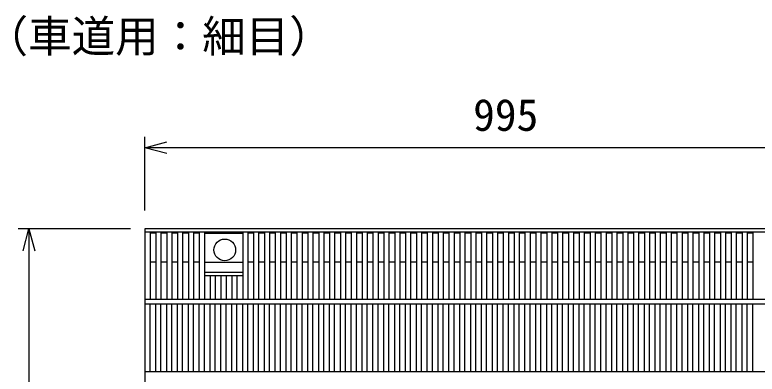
# Model space of a CAD drawing. Units: millimetres, scale not verified. Extents: x -25200 to 25200, y -8910 to 8910.
# Drawn here: x -14802 to -13778, y -4402 to -3907 of the extents above; entities that cross this region are included whole.
import ezdxf
from ezdxf.enums import TextEntityAlignment as Align

# ---------------------------------------------------------------- set-up
doc = ezdxf.new("R2010")
doc.units = ezdxf.units.MM
doc.header["$LTSCALE"] = 30
doc.layers.add('0-0_DIM', color=7, linetype='Continuous', lineweight=25)
doc.layers.add('0-2_HATCH', color=6, linetype='Continuous', lineweight=25)
doc.styles.add('ＭＳ ゴシック', font='')
doc.styles.get('ＭＳ ゴシック').set_extended_font_data('MS Gothic')

msp = doc.modelspace()

# ---------------------------------------------------------------- linework, layer by layer
at = {"layer": '0-0_DIM'}
for p, q in [((-14622.21, -4176.86), (-14622.21, -4075.27)), ((-13627.21, -4090.27), (-14622.21, -4090.27)), ((-14642.21, -4202.08), (-14797.21, -4202.08)), ((-14782.21, -4202.08), (-14782.21, -4702.08))]:
    msp.add_line(p, q, dxfattribs=at)
for points in [[(-14592.21, -4098.31), (-14622.21, -4090.27), (-14592.21, -4082.23)], [(-14790.25, -4232.08), (-14782.21, -4202.08), (-14774.17, -4232.08)]]:
    msp.add_lwpolyline(points, dxfattribs=at)
at = {"layer": '0-2_HATCH'}
for p, q in [((-13627.21, -4202.08), (-14622.21, -4202.08)), ((-14622.21, -4202.08), (-14622.21, -4702.08)), ((-13627.21, -4206.58), (-14622.21, -4206.58)), ((-14615.21, -4206.58), (-14615.21, -4299.08)), ((-14607.24, -4206.58), (-14607.24, -4299.08)), ((-14600.24, -4206.58), (-14600.24, -4299.08)), ((-14592.27, -4206.58), (-14592.27, -4299.08)), ((-14585.27, -4206.58), (-14585.27, -4299.08)), ((-14577.3, -4206.58), (-14577.3, -4299.08)), ((-14570.3, -4206.58), (-14570.3, -4299.08)), ((-14562.33, -4206.58), (-14562.33, -4299.08)), ((-14555.33, -4206.58), (-14555.33, -4299.08)), ((-14547.36, -4206.58), (-14547.36, -4299.08)), ((-14540.36, -4206.58), (-14540.36, -4299.08)), ((-14487.49, -4206.58), (-14487.49, -4299.08)), ((-14480.49, -4206.58), (-14480.49, -4299.08)), ((-14472.52, -4206.58), (-14472.52, -4299.08)), ((-14465.52, -4206.58), (-14465.52, -4299.08)), ((-14457.55, -4206.58), (-14457.55, -4299.08)), ((-14450.55, -4206.58), (-14450.55, -4299.08)), ((-14442.58, -4206.58), (-14442.58, -4299.08)), ((-14435.58, -4206.58), (-14435.58, -4299.08)), ((-14427.61, -4206.58), (-14427.61, -4299.08)), ((-14420.61, -4206.58), (-14420.61, -4299.08)), ((-14412.64, -4206.58), (-14412.64, -4299.08)), ((-14405.64, -4206.58), (-14405.64, -4299.08)), ((-14397.67, -4206.58), (-14397.67, -4299.08)), ((-14390.67, -4206.58), (-14390.67, -4299.08)), ((-14382.7, -4206.58), (-14382.7, -4299.08)), ((-14375.7, -4206.58), (-14375.7, -4299.08)), ((-14367.73, -4206.58), (-14367.73, -4299.08)), ((-14360.73, -4206.58), (-14360.73, -4299.08)), ((-14352.76, -4206.58), (-14352.76, -4299.08)), ((-14345.76, -4206.58), (-14345.76, -4299.08)), ((-14337.79, -4206.58), (-14337.79, -4299.08)), ((-14330.79, -4206.58), (-14330.79, -4299.08)), ((-14322.82, -4206.58), (-14322.82, -4299.08)), ((-14315.82, -4206.58), (-14315.82, -4299.08)), ((-14307.85, -4206.58), (-14307.85, -4299.08)), ((-14300.85, -4206.58), (-14300.85, -4299.08)), ((-14292.88, -4206.58), (-14292.88, -4299.08)), ((-14285.88, -4206.58), (-14285.88, -4299.08)), ((-14277.91, -4206.58), (-14277.91, -4299.08)), ((-14270.91, -4206.58), (-14270.91, -4299.08)), ((-14262.94, -4206.58), (-14262.94, -4299.08)), ((-14255.94, -4206.58), (-14255.94, -4299.08)), ((-14247.97, -4206.58), (-14247.97, -4299.08)), ((-14240.97, -4206.58), (-14240.97, -4299.08)), ((-14233, -4206.58), (-14233, -4299.08)), ((-14226, -4206.58), (-14226, -4299.08)), ((-14218.03, -4206.58), (-14218.03, -4299.08)), ((-14211.03, -4206.58), (-14211.03, -4299.08)), ((-14203.06, -4206.58), (-14203.06, -4299.08)), ((-14196.06, -4206.58), (-14196.06, -4299.08)), ((-14188.09, -4206.58), (-14188.09, -4299.08)), ((-14181.09, -4206.58), (-14181.09, -4299.08)), ((-14173.12, -4206.58), (-14173.12, -4299.08)), ((-14166.12, -4206.58), (-14166.12, -4299.08)), ((-14158.15, -4206.58), (-14158.15, -4299.08)), ((-14151.15, -4206.58), (-14151.15, -4299.08)), ((-14143.18, -4206.58), (-14143.18, -4299.08)), ((-14136.18, -4206.58), (-14136.18, -4299.08)), ((-14128.21, -4206.58), (-14128.21, -4299.08)), ((-14121.21, -4206.58), (-14121.21, -4299.08)), ((-14113.24, -4206.58), (-14113.24, -4299.08)), ((-14106.24, -4206.58), (-14106.24, -4299.08)), ((-14098.27, -4206.58), (-14098.27, -4299.08)), ((-14091.27, -4206.58), (-14091.27, -4299.08)), ((-14083.3, -4206.58), (-14083.3, -4299.08)), ((-14076.3, -4206.58), (-14076.3, -4299.08)), ((-14068.33, -4206.58), (-14068.33, -4299.08)), ((-14061.33, -4206.58), (-14061.33, -4299.08)), ((-14053.36, -4206.58), (-14053.36, -4299.08)), ((-14046.36, -4206.58), (-14046.36, -4299.08)), ((-14038.4, -4206.58), (-14038.4, -4299.08)), ((-14031.4, -4206.58), (-14031.4, -4299.08)), ((-14023.43, -4206.58), (-14023.43, -4299.08)), ((-14016.43, -4206.58), (-14016.43, -4299.08)), ((-14008.46, -4206.58), (-14008.46, -4299.08)), ((-14001.46, -4206.58), (-14001.46, -4299.08)), ((-13993.49, -4206.58), (-13993.49, -4299.08)), ((-13986.49, -4206.58), (-13986.49, -4299.08)), ((-13978.52, -4206.58), (-13978.52, -4299.08)), ((-13971.52, -4206.58), (-13971.52, -4299.08)), ((-13963.55, -4206.58), (-13963.55, -4299.08)), ((-13956.55, -4206.58), (-13956.55, -4299.08)), ((-13948.58, -4206.58), (-13948.58, -4299.08)), ((-13941.58, -4206.58), (-13941.58, -4299.08)), ((-13933.61, -4206.58), (-13933.61, -4299.08)), ((-13926.61, -4206.58), (-13926.61, -4299.08)), ((-13918.64, -4206.58), (-13918.64, -4299.08)), ((-13911.64, -4206.58), (-13911.64, -4299.08)), ((-13903.67, -4206.58), (-13903.67, -4299.08)), ((-13896.67, -4206.58), (-13896.67, -4299.08)), ((-13888.7, -4206.58), (-13888.7, -4299.08)), ((-13881.7, -4206.58), (-13881.7, -4299.08)), ((-13873.73, -4206.58), (-13873.73, -4299.08)), ((-13866.73, -4206.58), (-13866.73, -4299.08)), ((-13858.76, -4206.58), (-13858.76, -4299.08)), ((-13851.76, -4206.58), (-13851.76, -4299.08)), ((-13843.79, -4206.58), (-13843.79, -4299.08)), ((-13836.79, -4206.58), (-13836.79, -4299.08)), ((-13828.82, -4206.58), (-13828.82, -4299.08)), ((-13821.82, -4206.58), (-13821.82, -4299.08)), ((-13813.85, -4206.58), (-13813.85, -4299.08)), ((-13806.85, -4206.58), (-13806.85, -4299.08)), ((-13798.88, -4206.58), (-13798.88, -4299.08)), ((-13791.88, -4206.58), (-13791.88, -4299.08)), ((-13783.91, -4206.58), (-13783.91, -4299.08)), ((-14607.24, -4208.08), (-14615.21, -4208.08)), ((-14592.27, -4208.08), (-14600.24, -4208.08)), ((-14577.3, -4208.08), (-14585.27, -4208.08)), ((-14562.33, -4208.08), (-14570.3, -4208.08)), ((-14547.36, -4208.08), (-14555.33, -4208.08)), ((-14540.36, -4208.08), (-14487.49, -4208.08)), ((-14472.52, -4208.08), (-14480.49, -4208.08)), ((-14457.55, -4208.08), (-14465.52, -4208.08)), ((-14442.58, -4208.08), (-14450.55, -4208.08)), ((-14427.61, -4208.08), (-14435.58, -4208.08)), ((-14412.64, -4208.08), (-14420.61, -4208.08)), ((-14397.67, -4208.08), (-14405.64, -4208.08)), ((-14382.7, -4208.08), (-14390.67, -4208.08)), ((-14367.73, -4208.08), (-14375.7, -4208.08)), ((-14352.76, -4208.08), (-14360.73, -4208.08)), ((-14337.79, -4208.08), (-14345.76, -4208.08)), ((-14322.82, -4208.08), (-14330.79, -4208.08)), ((-14307.85, -4208.08), (-14315.82, -4208.08)), ((-14292.88, -4208.08), (-14300.85, -4208.08)), ((-14277.91, -4208.08), (-14285.88, -4208.08)), ((-14262.94, -4208.08), (-14270.91, -4208.08)), ((-14247.97, -4208.08), (-14255.94, -4208.08)), ((-14233, -4208.08), (-14240.97, -4208.08)), ((-14218.03, -4208.08), (-14226, -4208.08)), ((-14203.06, -4208.08), (-14211.03, -4208.08)), ((-14188.09, -4208.08), (-14196.06, -4208.08)), ((-14173.12, -4208.08), (-14181.09, -4208.08)), ((-14158.15, -4208.08), (-14166.12, -4208.08)), ((-14143.18, -4208.08), (-14151.15, -4208.08)), ((-14128.21, -4208.08), (-14136.18, -4208.08)), ((-14113.24, -4208.08), (-14121.21, -4208.08)), ((-14098.27, -4208.08), (-14106.24, -4208.08)), ((-14083.3, -4208.08), (-14091.27, -4208.08)), ((-14068.33, -4208.08), (-14076.3, -4208.08)), ((-14053.36, -4208.08), (-14061.33, -4208.08)), ((-14038.4, -4208.08), (-14046.36, -4208.08)), ((-14023.43, -4208.08), (-14031.4, -4208.08)), ((-14008.46, -4208.08), (-14016.43, -4208.08)), ((-13993.49, -4208.08), (-14001.46, -4208.08)), ((-13978.52, -4208.08), (-13986.49, -4208.08)), ((-13963.55, -4208.08), (-13971.52, -4208.08)), ((-13948.58, -4208.08), (-13956.55, -4208.08)), ((-13933.61, -4208.08), (-13941.58, -4208.08)), ((-13918.64, -4208.08), (-13926.61, -4208.08)), ((-13903.67, -4208.08), (-13911.64, -4208.08)), ((-13888.7, -4208.08), (-13896.67, -4208.08)), ((-13873.73, -4208.08), (-13881.7, -4208.08)), ((-13858.76, -4208.08), (-13866.73, -4208.08)), ((-13843.79, -4208.08), (-13851.76, -4208.08)), ((-13828.82, -4208.08), (-13836.79, -4208.08)), ((-13813.85, -4208.08), (-13821.82, -4208.08)), ((-13798.88, -4208.08), (-13806.85, -4208.08)), ((-13783.91, -4208.08), (-13791.88, -4208.08)), ((-14607.24, -4248.08), (-14615.21, -4248.08)), ((-14592.27, -4248.08), (-14600.24, -4248.08)), ((-14577.3, -4248.08), (-14585.27, -4248.08)), ((-14562.33, -4248.08), (-14570.3, -4248.08)), ((-14547.36, -4248.08), (-14555.33, -4248.08)), ((-14540.36, -4248.08), (-14487.49, -4248.08)), ((-14472.52, -4248.08), (-14480.49, -4248.08)), ((-14457.55, -4248.08), (-14465.52, -4248.08)), ((-14442.58, -4248.08), (-14450.55, -4248.08)), ((-14427.61, -4248.08), (-14435.58, -4248.08)), ((-14412.64, -4248.08), (-14420.61, -4248.08)), ((-14397.67, -4248.08), (-14405.64, -4248.08)), ((-14382.7, -4248.08), (-14390.67, -4248.08)), ((-14367.73, -4248.08), (-14375.7, -4248.08)), ((-14352.76, -4248.08), (-14360.73, -4248.08)), ((-14337.79, -4248.08), (-14345.76, -4248.08)), ((-14322.82, -4248.08), (-14330.79, -4248.08)), ((-14307.85, -4248.08), (-14315.82, -4248.08)), ((-14292.88, -4248.08), (-14300.85, -4248.08)), ((-14277.91, -4248.08), (-14285.88, -4248.08)), ((-14262.94, -4248.08), (-14270.91, -4248.08)), ((-14247.97, -4248.08), (-14255.94, -4248.08)), ((-14233, -4248.08), (-14240.97, -4248.08)), ((-14218.03, -4248.08), (-14226, -4248.08)), ((-14203.06, -4248.08), (-14211.03, -4248.08)), ((-14188.09, -4248.08), (-14196.06, -4248.08)), ((-14173.12, -4248.08), (-14181.09, -4248.08)), ((-14158.15, -4248.08), (-14166.12, -4248.08)), ((-14143.18, -4248.08), (-14151.15, -4248.08)), ((-14128.21, -4248.08), (-14136.18, -4248.08)), ((-14113.24, -4248.08), (-14121.21, -4248.08)), ((-14098.27, -4248.08), (-14106.24, -4248.08)), ((-14083.3, -4248.08), (-14091.27, -4248.08)), ((-14068.33, -4248.08), (-14076.3, -4248.08)), ((-14053.36, -4248.08), (-14061.33, -4248.08)), ((-14038.4, -4248.08), (-14046.36, -4248.08)), ((-14023.43, -4248.08), (-14031.4, -4248.08)), ((-14008.46, -4248.08), (-14016.43, -4248.08)), ((-13993.49, -4248.08), (-14001.46, -4248.08)), ((-13978.52, -4248.08), (-13986.49, -4248.08)), ((-13963.55, -4248.08), (-13971.52, -4248.08)), ((-13948.58, -4248.08), (-13956.55, -4248.08)), ((-13933.61, -4248.08), (-13941.58, -4248.08)), ((-13918.64, -4248.08), (-13926.61, -4248.08)), ((-13903.67, -4248.08), (-13911.64, -4248.08)), ((-13888.7, -4248.08), (-13896.67, -4248.08)), ((-13873.73, -4248.08), (-13881.7, -4248.08)), ((-13858.76, -4248.08), (-13866.73, -4248.08)), ((-13843.79, -4248.08), (-13851.76, -4248.08)), ((-13828.82, -4248.08), (-13836.79, -4248.08)), ((-13813.85, -4248.08), (-13821.82, -4248.08)), ((-13798.88, -4248.08), (-13806.85, -4248.08)), ((-13783.91, -4248.08), (-13791.88, -4248.08)), ((-14540.36, -4261.58), (-14487.49, -4261.58)), ((-14540.36, -4266.08), (-14487.49, -4266.08)), ((-14532.4, -4266.08), (-14532.4, -4299.08)), ((-14525.4, -4266.08), (-14525.4, -4299.08)), ((-14517.43, -4266.08), (-14517.43, -4299.08)), ((-14510.43, -4266.08), (-14510.43, -4299.08)), ((-14502.46, -4266.08), (-14502.46, -4299.08)), ((-14495.46, -4266.08), (-14495.46, -4299.08)), ((-13627.21, -4299.08), (-14622.21, -4299.08)), ((-14622.21, -4305.08), (-13627.21, -4305.08)), ((-14615.21, -4399.08), (-14615.21, -4305.08)), ((-14607.24, -4399.08), (-14607.24, -4305.08)), ((-14600.24, -4399.08), (-14600.24, -4305.08)), ((-14592.27, -4399.08), (-14592.27, -4305.08)), ((-14585.27, -4399.08), (-14585.27, -4305.08)), ((-14577.3, -4399.08), (-14577.3, -4305.08)), ((-14570.3, -4399.08), (-14570.3, -4305.08)), ((-14562.33, -4399.08), (-14562.33, -4305.08)), ((-14555.33, -4399.08), (-14555.33, -4305.08)), ((-14547.36, -4399.08), (-14547.36, -4305.08)), ((-14540.36, -4399.08), (-14540.36, -4305.08)), ((-14532.4, -4399.08), (-14532.4, -4305.08)), ((-14525.4, -4399.08), (-14525.4, -4305.08)), ((-14517.43, -4399.08), (-14517.43, -4305.08)), ((-14510.43, -4399.08), (-14510.43, -4305.08)), ((-14502.46, -4399.08), (-14502.46, -4305.08)), ((-14495.46, -4399.08), (-14495.46, -4305.08)), ((-14487.49, -4399.08), (-14487.49, -4305.08)), ((-14480.49, -4399.08), (-14480.49, -4305.08)), ((-14472.52, -4399.08), (-14472.52, -4305.08)), ((-14465.52, -4399.08), (-14465.52, -4305.08)), ((-14457.55, -4399.08), (-14457.55, -4305.08)), ((-14450.55, -4399.08), (-14450.55, -4305.08)), ((-14442.58, -4399.08), (-14442.58, -4305.08)), ((-14435.58, -4399.08), (-14435.58, -4305.08)), ((-14427.61, -4399.08), (-14427.61, -4305.08)), ((-14420.61, -4399.08), (-14420.61, -4305.08)), ((-14412.64, -4399.08), (-14412.64, -4305.08)), ((-14405.64, -4399.08), (-14405.64, -4305.08)), ((-14397.67, -4399.08), (-14397.67, -4305.08)), ((-14390.67, -4399.08), (-14390.67, -4305.08)), ((-14382.7, -4399.08), (-14382.7, -4305.08)), ((-14375.7, -4399.08), (-14375.7, -4305.08)), ((-14367.73, -4399.08), (-14367.73, -4305.08)), ((-14360.73, -4399.08), (-14360.73, -4305.08)), ((-14352.76, -4399.08), (-14352.76, -4305.08)), ((-14345.76, -4399.08), (-14345.76, -4305.08)), ((-14337.79, -4399.08), (-14337.79, -4305.08)), ((-14330.79, -4399.08), (-14330.79, -4305.08)), ((-14322.82, -4399.08), (-14322.82, -4305.08)), ((-14315.82, -4399.08), (-14315.82, -4305.08)), ((-14307.85, -4399.08), (-14307.85, -4305.08)), ((-14300.85, -4399.08), (-14300.85, -4305.08)), ((-14292.88, -4399.08), (-14292.88, -4305.08)), ((-14285.88, -4399.08), (-14285.88, -4305.08)), ((-14277.91, -4399.08), (-14277.91, -4305.08)), ((-14270.91, -4399.08), (-14270.91, -4305.08)), ((-14262.94, -4399.08), (-14262.94, -4305.08)), ((-14255.94, -4399.08), (-14255.94, -4305.08)), ((-14247.97, -4399.08), (-14247.97, -4305.08)), ((-14240.97, -4399.08), (-14240.97, -4305.08)), ((-14233, -4399.08), (-14233, -4305.08)), ((-14226, -4399.08), (-14226, -4305.08)), ((-14218.03, -4399.08), (-14218.03, -4305.08)), ((-14211.03, -4399.08), (-14211.03, -4305.08)), ((-14203.06, -4399.08), (-14203.06, -4305.08)), ((-14196.06, -4399.08), (-14196.06, -4305.08)), ((-14188.09, -4399.08), (-14188.09, -4305.08)), ((-14181.09, -4399.08), (-14181.09, -4305.08)), ((-14173.12, -4399.08), (-14173.12, -4305.08)), ((-14166.12, -4399.08), (-14166.12, -4305.08)), ((-14158.15, -4399.08), (-14158.15, -4305.08)), ((-14151.15, -4399.08), (-14151.15, -4305.08)), ((-14143.18, -4399.08), (-14143.18, -4305.08)), ((-14136.18, -4399.08), (-14136.18, -4305.08)), ((-14128.21, -4399.08), (-14128.21, -4305.08)), ((-14121.21, -4399.08), (-14121.21, -4305.08)), ((-14113.24, -4399.08), (-14113.24, -4305.08)), ((-14106.24, -4399.08), (-14106.24, -4305.08)), ((-14098.27, -4399.08), (-14098.27, -4305.08)), ((-14091.27, -4399.08), (-14091.27, -4305.08)), ((-14083.3, -4399.08), (-14083.3, -4305.08)), ((-14076.3, -4399.08), (-14076.3, -4305.08)), ((-14068.33, -4399.08), (-14068.33, -4305.08)), ((-14061.33, -4399.08), (-14061.33, -4305.08)), ((-14053.36, -4399.08), (-14053.36, -4305.08)), ((-14046.36, -4399.08), (-14046.36, -4305.08)), ((-14038.4, -4399.08), (-14038.4, -4305.08)), ((-14031.4, -4399.08), (-14031.4, -4305.08)), ((-14023.43, -4399.08), (-14023.43, -4305.08)), ((-14016.43, -4399.08), (-14016.43, -4305.08)), ((-14008.46, -4399.08), (-14008.46, -4305.08)), ((-14001.46, -4399.08), (-14001.46, -4305.08)), ((-13993.49, -4399.08), (-13993.49, -4305.08)), ((-13986.49, -4399.08), (-13986.49, -4305.08)), ((-13978.52, -4399.08), (-13978.52, -4305.08)), ((-13971.52, -4399.08), (-13971.52, -4305.08)), ((-13963.55, -4399.08), (-13963.55, -4305.08)), ((-13956.55, -4399.08), (-13956.55, -4305.08)), ((-13948.58, -4399.08), (-13948.58, -4305.08)), ((-13941.58, -4399.08), (-13941.58, -4305.08)), ((-13933.61, -4399.08), (-13933.61, -4305.08)), ((-13926.61, -4399.08), (-13926.61, -4305.08)), ((-13918.64, -4399.08), (-13918.64, -4305.08)), ((-13911.64, -4399.08), (-13911.64, -4305.08)), ((-13903.67, -4399.08), (-13903.67, -4305.08)), ((-13896.67, -4399.08), (-13896.67, -4305.08)), ((-13888.7, -4399.08), (-13888.7, -4305.08)), ((-13881.7, -4399.08), (-13881.7, -4305.08)), ((-13873.73, -4399.08), (-13873.73, -4305.08)), ((-13866.73, -4399.08), (-13866.73, -4305.08)), ((-13858.76, -4399.08), (-13858.76, -4305.08)), ((-13851.76, -4399.08), (-13851.76, -4305.08)), ((-13843.79, -4399.08), (-13843.79, -4305.08)), ((-13836.79, -4399.08), (-13836.79, -4305.08)), ((-13828.82, -4399.08), (-13828.82, -4305.08)), ((-13821.82, -4399.08), (-13821.82, -4305.08)), ((-13813.85, -4399.08), (-13813.85, -4305.08)), ((-13806.85, -4399.08), (-13806.85, -4305.08)), ((-13798.88, -4399.08), (-13798.88, -4305.08)), ((-13791.88, -4399.08), (-13791.88, -4305.08)), ((-13783.91, -4399.08), (-13783.91, -4305.08)), ((-13627.21, -4399.08), (-14622.21, -4399.08))]:
    msp.add_line(p, q, dxfattribs=at)
msp.add_circle((-14512.21, -4231.08), 15, dxfattribs=at)

# ---------------------------------------------------------------- texts
at = {"layer": '0-0_DIM', "style": 'ＭＳ ゴシック'}
for s, p in [('（車道用：細目）', (-14843.35, -3971.9)), ('995', (-14169.71, -4080.27))]:
    msp.add_text(s, height=43.99, dxfattribs=at).set_placement(p, align=Align.BOTTOM_LEFT)

doc.saveas('drawing.dxf')
